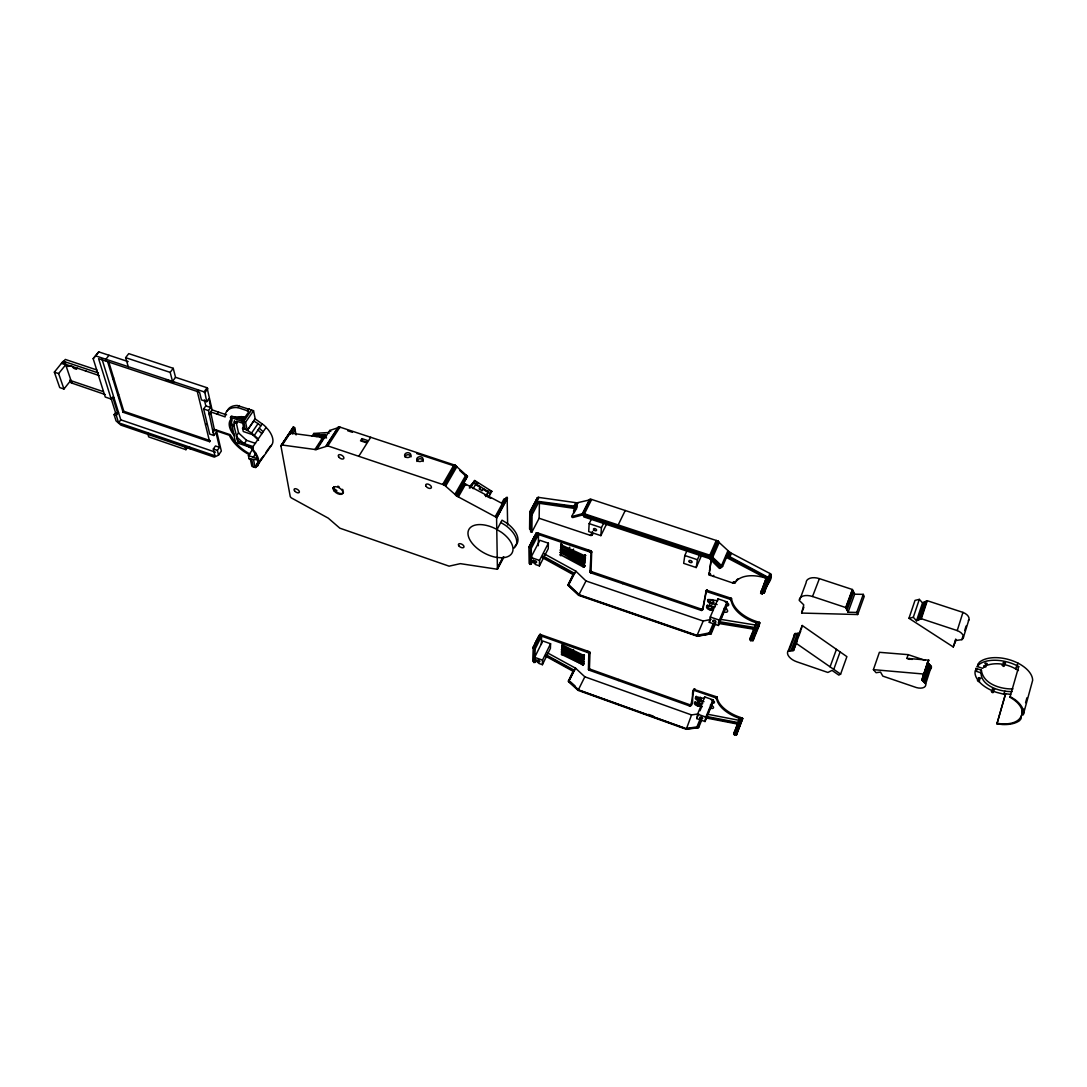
<?xml version="1.0" encoding="UTF-8"?>
<svg xmlns="http://www.w3.org/2000/svg" width="1087" height="1087" viewBox="0 0 1087 1087"><rect width="100%" height="100%" fill="white"/><g stroke="black" fill="none" stroke-linecap="round" stroke-linejoin="round"><path stroke-width="1.5" d="M531.461 512.548L529.79 511.977L529.573 529.043L530.972 530.442M533.35 559.927L531.135 564.194L529.953 564.384L530.728 546.693L528.907 546.856L529.152 563.46L530.538 563.243L530.728 546.693M539.424 502.411L539.138 518.268L531.869 532.114L530.646 531.692L530.85 513.703L537.005 502.099L577.088 507.235M530.864 560.213L530.904 557.468L539.831 540.293L548.391 543.187L548.242 548.704L539.41 565.892L535.755 564.642L530.864 560.213L532.413 557.237M531.135 564.194L531.326 548.256L538.5 534.505L590.404 552.142L591.111 553.242L589.928 571.789L591.07 572.931L701.251 610.405L702.542 609.902L706.006 591.382L730.328 599.372L731.51 601.994A29.2 16.563 21.6 0 0 755.818 622.634L755.832 625.093L721.279 619.454M531.869 532.114L532.073 514.749L538.228 503.132L576.694 508.757L575.186 506.338L535.782 501.053L538.228 503.132M533.948 538.35L531.312 542.535L534.899 535.415M533.758 662.581L534.519 647.73L533.241 647.526L532.725 661.263L534.845 662.472L536.19 659.755M534.668 657.35L534.627 659.632L539.07 663.505L542.399 664.7L550.43 648.341L550.565 643.749L542.766 640.99L534.668 657.35L542.508 660.149L542.399 664.7M534.845 662.472L535.062 649.211L541.571 636.112L588.814 652.92L588.42 669.293L589.453 670.285L689.294 705.843C695.707 706.523 690.272 691.712 693.914 689.403L716.306 696.713L717.406 698.941A26.536 13.696 21.9 0 0 739.568 717.121L742.706 718.561L736.51 734.934L735.097 733.97L735.75 731.456L737.258 732.407L736.51 734.934M538.296 545.728L538.5 534.505M539.41 565.892L539.519 560.416L548.391 543.187M541.38 644.455L541.571 636.112M770.737 574.113L764.772 589.222L763.454 589.358L762.707 592.714L764.419 592.741C763.414 587.347 775.276 578.338 769.909 573.474L730.097 552.563L717.406 540.864L591.668 499.449L576.98 502.833L538.88 497.438L537.114 498.403M591.41 519.178L589.168 523.635L588.692 531.57L600.866 535.633L606.736 523.717M592.497 531.407L592.184 535.089L590.798 535.511L539.138 518.268M756.362 622.783L750.438 637.417L749.921 639.699L750.968 640.827L751.457 639.591L753.006 640.691L759.134 625.84L759.704 622.688L756.307 621.424A29.186 16.577 21.6 0 1 732.027 600.785L730.831 598.176L706.523 590.187L703.044 608.72L701.36 609.114L591.043 571.477L591.681 552.087L590.214 550.593L537.236 532.779L536.081 533.146L535.538 535.823L531.312 542.535M691.305 704.458L689.769 704.716L589.426 668.926L589.983 652.771L588.651 651.466L540.239 634.441L532.861 647.784M600.866 535.633L601.424 527.711L603.638 523.227M686.875 550.919L684.81 555.525L683.669 563.351L696.21 567.55L701.631 555.28M696.21 567.55L697.433 559.723L699.484 555.104M762.707 592.714L762.204 593.978L760.628 593.366L766.131 578.216A30.001 17.202 21.5 0 0 735.817 581.722L733.317 583.189L709.2 574.928L711.061 559.628M709.458 571.055L711.319 559.995M690.829 705.585L693.805 690.245L715.83 697.854L716.944 700.082A26.55 13.683 21.9 0 0 739.106 718.262L739.146 720.328L733.684 734.16L734.635 735.125L735.097 733.97M709.308 622.362L710.259 617.008L718.004 598.828L727.081 601.885L726.048 607.28L718.398 625.473L709.308 622.362L710.653 619.047M718.004 598.828L717.651 600.771L710.151 599.63M696.767 718.575L697.582 714.145L704.702 696.916L712.936 699.824L712.067 704.294L705.015 721.523L696.767 718.575L698.71 713.887M1012.935 688.927C1000.787 689.321 983.042 684.008 981.371 670.163L976.072 668.383L974.971 672.704A29.213 16.115 15.5 0 0 996.371 692.297L1003.654 694.185L1005.624 693.791L996.928 723.874L1002.581 724.54A29.594 15.884 16 0 0 1019.891 720.368L1023.777 709.2M975.759 670.135L976.072 668.383M704.702 696.916L704.403 698.52L697.623 697.283M718.398 625.473L719.39 620.12L727.081 601.885M981.371 670.163C978.232 685.353 1000.189 692.202 1012.201 691.522M705.015 721.523L705.857 717.094L712.936 699.824M280.894 445.711L282.226 445.031L315.964 449.624L327.839 445.901L444.325 485.033L457.083 496.229L496.569 517.426L497.425 569.262L460.317 563.65L449.094 566.164L339.81 528.16L328.274 518.159L291.33 497.887L290.283 496.732L280.894 445.711L293.463 426.824L294.699 427.83L296.099 434.922M760.628 593.366L766.281 578.325L770.493 577.808M762.204 593.978L768.02 578.135L726.034 555.674L727.339 555.403L769.338 577.985M764.419 592.741L764.772 589.222M733.684 734.16L739.595 718.412M977.254 666.548L979.142 662.472A29.186 16.128 15.5 0 1 1011.127 660.285A29.186 16.128 15.5 0 1 1032.65 680.34L1023.288 714.635L1022.201 714.268L1022.568 712.705C1021.807 705.585 1015.829 700.544 1009.945 697.243L1018.723 666.671L1017.31 665.801A29.213 16.115 15.5 0 0 978.368 665.054L977.254 666.548L982.58 668.328L984.605 666.657M1023.288 714.635L1023.696 712.909A29.594 15.884 16 0 0 1014.945 699.539L1010.244 696.631L1009.945 697.243M750.968 640.827L752.231 636.561L753.875 637.621L753.128 640.623M585.608 555.647L583.964 557.101L560.715 544.655L585.268 556.014M734.635 735.125L735.75 731.456M801.622 613.068L803.755 604.834L799.23 600.404A12.025 6.93 20.2 0 1 800.521 597.483L801.459 596.763A12.025 6.93 20.2 0 1 812.532 596.505L845.74 607.538L848.077 612.226L856.733 612.443L857.684 614.535L801.622 613.068L803.891 607.171M538.282 636.887L535.674 642.335M840.618 674.144L838.811 675.095L832.031 670.394L827.873 672.459L796.798 661.793A11.441 6.264 20.6 0 1 788.143 655.312L787.708 654.225A11.441 6.264 20.6 0 1 787.939 651.276L793.551 650.529L795.548 642.879L840.618 674.144L846.895 656.643L802.22 625.487L792.409 650.597M801.173 629.482L802.22 625.487M997.214 723.29C1006.807 724.975 1022.554 723.956 1022.188 710.708M1022.201 714.268L1023.071 711.115M1025.571 702.705L1026.902 697.827M1018.057 663.179L1015.516 668.763M996.928 723.874L1005.339 694.376M584.983 556.965L584.874 554.75M584.806 565.838L560.294 554.655L583.325 567.006L584.344 566.857L584.235 564.669M562.047 652.703L582.442 663.056L583.379 662.703L561.408 651.806L562.563 653.613L581.45 663.206M976.343 671.318L977.118 668.736M963.259 637.879L968.911 619.699M908.963 618.299L913.297 617.307L916.531 620.799L922.523 602.85L919.33 599.358L915.009 600.391L908.963 618.299L953.258 646.955L955.826 640.515L961.859 639.645L962.797 636.615M964.685 630.555L966.098 626.017M961.859 639.645A9.172 5.231 16.4 0 0 957.226 630.582L962.946 612.389L927.293 600.717L922.523 602.85M953.258 646.955L955.731 639.061M954.848 642.879L955.84 639.713M583.896 656.711L561.762 645.61L583.896 656.711L582.836 658.776L561.721 647.472L583.148 657.784L583.814 658.559L583.08 658.844M583.108 663.138L583.814 661.439L582.958 661.969L562.563 651.616L561.816 654.564L583.325 664.945L562.319 653.708L561.395 654.075M583.067 665.108L583.855 663.586L582.904 663.94M924.67 682.921L930.323 665.285M925.676 683.954L931.328 666.331L927.564 662.418L927.999 661.317L921.871 680.041L925.676 683.954A8.669 4.728 17.7 0 1 916.395 687.568L882.834 676.128L880.511 672.065L876.068 672.717L873.404 669.646L879.397 652.309L908.148 654.646L924.942 660.285M921.871 680.041L927.564 662.418M922.727 677.853L928.787 660.176L906.911 658.369L908.148 654.646M922.442 680.639L928.135 663.016M923.556 681.78L929.236 664.157M919.629 619.454L925.608 601.478M920.798 618.938L926.776 600.948M916.531 620.799L921.314 618.72L927.293 600.717M918.352 620.011L924.33 602.035M913.297 617.307L919.33 599.358M833.756 669.388L840.102 651.901M856.733 612.443L863.282 594.358L854.667 594.195L852.371 589.494L819.394 578.637A11.93 6.984 20 0 0 808.388 578.977L807.437 579.711A11.93 6.984 20 0 0 806.133 582.659L799.855 599.494M857.684 614.535L864.219 596.437L863.282 594.358M847.031 610.147L853.648 592.102M848.077 612.226L854.667 594.195M830.074 666.834L836.447 649.347M845.74 607.538L852.371 589.494M845.89 607.837L852.507 589.793M846.447 608.965L853.064 590.92M794.162 648.151L800.82 630.813M793.551 650.529L797.165 641.072M789.026 650.828L795.684 633.544L799.054 633.286M790.901 650.692L797.545 633.395M812.532 596.505L819.394 578.637M788.238 650.868L794.896 633.599L795.684 633.544M734.839 732.475L740.763 717.474M736.809 731.823L742.163 717.923M736.986 731.945L742.367 718.031M736.048 734.948L742.53 718.167M737.258 732.407L742.706 718.561M926.776 665.067L928.787 660.176M231.572 420.547L230.417 423.427A22.854 11.848 34.2 0 0 233.841 433.849M749.921 639.699L754.854 627.512L719.241 621.682M751.226 637.634L757.625 621.791M752.231 636.561L751.728 637.784L750.438 637.417M753.4 636.941L759.188 622.253M753.59 637.077L759.405 622.375M753.807 637.308L759.582 622.525M752.503 640.719L759.772 623M764.935 589.521L770.955 574.412M771.077 574.71L763.713 593.054L771.091 575.118M764.147 593.013L770.303 578.039M716.238 698.044L716.7 696.903M716.401 698.18L716.781 696.971M716.944 697.093L716.578 698.37L717.094 697.297M768.387 577.197L769.909 573.474M769.08 577.7L770.601 573.977M705.259 720.233L712.311 702.99M715.83 697.854L716.306 696.713M546.34 655.706L573.787 670.801L568.596 681.726L578.08 690.367L686.264 729.295L697.541 727.828L696.93 726.904L700.436 718.371M697.541 727.828L701.02 719.39M686.264 728.833L697.759 727.665L700.259 721.605M697.759 727.665L698.615 727.624L701.618 720.314M699.349 705.721L699.688 705.463A2.881 1.467 22.9 0 0 699.24 703.792L698.724 703.357A2.881 1.467 22.9 0 0 694.933 702.582A2.881 1.467 22.9 0 0 695.558 704.947A2.881 1.467 22.9 0 0 699.349 705.721L699.933 704.512M700.001 710.762L701.944 706.074M697.827 713.982L691.536 714.933L686.264 729.295M703.968 701.658L697.8 700.463L698.275 699.321A2.894 1.481 22.9 0 1 696.319 696.264M699.729 698.221L700.205 697.093M698.764 703.398L699.24 702.256M700.436 700.449L700.911 699.308M690.014 705.993L690.49 704.865M690.177 705.993L690.802 704.838M690.462 705.939L691.223 704.634M730.328 599.372L730.831 598.176M730.763 599.589L731.266 598.38M730.94 599.739L731.361 598.448M731.089 599.888L731.537 598.597M731.184 600.051L731.66 598.76M693.438 690.53L694.09 689.158M693.71 690.272L694.389 689.09M694.145 690.231L694.498 689.09M694.28 690.259L694.756 689.117M694.552 690.327L695.028 689.199M689.294 705.843L689.769 704.716M689.837 705.979L690.136 704.824M732.801 583.053L733.317 581.83M733.317 583.189L733.834 581.966M733.576 583.23L734.092 582.007M733.82 583.243L734.336 582.034M734.065 583.243L734.581 582.021M734.296 583.216L735.016 581.966M734.69 583.121L735.206 581.898M734.866 583.04L735.736 581.477M726.374 605.31L726.619 604.712A3.207 1.807 22.5 0 0 728.059 604.698M718.684 623.911L726.347 605.717M543.16 557.033L573.882 573.99L568.188 585.485L578.597 595.323L697.487 636.303L709.96 633.979L709.295 632.892L713.113 623.884M709.96 633.979L714.39 623.517M579.058 595.051L697.46 635.922L710.191 633.938L712.012 629.631M710.191 633.938L711.143 633.857L715.694 623.055M711.292 606.845A3.166 1.766 22.9 0 0 707.107 606.111A3.166 1.766 22.9 0 0 707.773 608.91A3.166 1.766 22.9 0 0 711.958 609.644L712.338 609.318A3.166 1.766 22.9 0 0 711.863 607.348L711.605 606.288M721.252 566.803L710.762 556.653L583.909 514.599L572.645 517.589L571.667 516.556L583.379 513.444L583.801 516.882L709.526 558.609L719.445 568.433L722.556 566.531L728.929 551.72M727.624 555.62L729.214 551.938M729.499 552.155L727.91 555.837L725.871 557.169L766.281 578.325M728.208 556.041L729.798 552.359M728.521 556.245L730.097 552.563M729.812 557.006L731.388 553.324M709.58 604.712L709.322 605.31A3.166 1.766 22.9 0 1 710.096 605.513M717.135 604.549L710.314 603.421L710.83 602.225A3.179 1.794 22.9 0 1 708.14 599.426M710.83 619.454L703.207 621.044L697.08 635.351L698.438 636.14M700.843 610.296L701.36 609.114M701.251 610.405L701.754 609.209M701.441 610.432L702.148 609.25M701.808 610.432L702.324 609.236M701.971 610.405L702.637 609.168M702.256 610.296L702.963 608.937M722.556 566.531L721.51 565.607L727.896 550.796M710.219 575.499L710.749 574.289M705.599 591.763L706.414 590.227M706.006 591.382L706.645 590.173M706.265 591.355L706.917 590.159M706.536 591.382L707.066 590.187M706.835 591.464L707.352 590.255M713.262 576.518L713.792 575.308M708.656 573.854L709.254 573.094M708.724 574.303L709.2 572.931M708.806 574.466L709.322 573.257M708.914 574.615L709.431 573.406M709.566 575.2L710.096 573.99M709.77 575.308L710.3 574.099M721.51 565.607L710.939 555.661L717.406 540.864M711.211 555.797L717.678 541M717.936 541.149L709.526 558.609M711.727 556.109L718.194 541.312M711.971 556.272L718.439 541.475M712.841 557.006L719.309 542.209M583.379 513.444L709.797 555.185L716.292 540.402M618.231 680.544L618.734 679.443M578.597 689.267L578.08 690.367L584.833 676.807L575.567 668.192L546.992 652.58M588.475 669.551L588.923 668.192M588.61 669.741L589.045 668.559M588.801 669.932L589.208 668.75M588.909 670.013L589.426 668.926M589.453 670.285L589.956 669.198M583.216 665.054L583.882 663.736M588.964 653.029L589.48 651.928M589.1 653.151L589.616 652.051M589.303 653.396L589.725 652.173M589.426 653.64L589.901 652.417M589.467 653.871L589.983 652.771M622.688 583.692L623.231 582.537M583.271 655.814L583.787 654.714M582.958 656.806L584.018 654.85L583.434 656.888M583.203 656.874L584.208 654.999M582.836 658.776L584.439 655.339M582.809 659.931L561.422 649.632L582.496 660.91C584.792 661.236 581.273 657.893 584.086 656.983M582.496 660.91L584.303 657.309M586.667 652.051L587.184 650.95M582.741 660.978L583.733 659.13M583.773 658.695L584.29 657.594L562.889 647.295L562.359 648.382M582.972 661.005L583.882 659.293L583.012 659.823L562.577 649.455L562.061 650.542M582.442 663.056L583.964 659.456M582.686 663.124L583.488 661.127M582.917 663.152L583.678 661.276M588.121 652.567L588.651 651.466M582.387 665.027L583.923 661.752M582.632 665.095L583.624 663.247M588.488 652.716L589.005 651.616M582.863 665.122L583.773 663.423M588.814 652.92L589.181 651.711M577.849 689.606L568.379 681.06L573.039 671.236L574.534 670.366L545.932 654.741M568.596 681.726L575.567 668.192M572.509 658.885L573.026 657.798M572.998 650.597L573.515 649.51M572.89 652.58L573.42 651.493M572.577 654.741L573.094 653.64M572.536 656.901L573.053 655.814M1003.6 694.172L1005.027 691.196M561.49 652.254L562.006 651.167M561.626 652.417L562.156 651.33M561.816 652.567L562.346 651.493M561.476 654.238L562.373 652.54M561.626 654.415L562.604 652.567M561.816 654.564L562.849 652.621M562.033 654.7L562.563 653.613M1018.723 666.671L1016.956 666.385L1017.799 666.671M561.789 645.76L562.319 644.673M561.884 645.936L562.414 644.836M562.02 646.099L562.55 645.012M562.21 646.249L562.74 645.162L584.317 655.719M561.802 647.92L562.332 646.833M562.441 646.385L562.971 645.298M561.938 648.083L562.468 646.996M562.128 648.246L562.658 647.159M561.503 650.08L562.02 648.993M561.639 650.243L562.169 649.156M561.83 650.406L562.359 649.319M591.07 572.931L591.627 571.776M618.231 524.858L625.242 510.482M589.928 571.789L590.499 570.634M590.01 572.102L590.526 570.838M544.003 553.704L575.838 571.151L585.988 580.961L578.597 595.323M590.146 572.319L590.635 571.069M590.363 572.536L590.812 571.286M590.486 572.632L591.043 571.477M542.508 660.149L550.565 643.749M584.697 557.169L585.58 555.471M561.327 548.106C563.311 545.837 559.017 547.033 561.327 548.106L583.828 559.479L585.309 558.297M583.828 559.479L584.657 558.392M588.04 551.204L588.61 550.049M584.086 559.547L585.349 557.645M584.344 559.56L585.445 557.835M561.001 550.715C562.971 548.459 558.691 549.655 561.001 550.715L583.447 562.061L584.602 559.873M584.561 559.533L585.458 558.025M583.447 562.061L584.806 560.05M583.705 562.128L584.955 560.24M583.719 563.446L560.294 552.264L583.379 564.642C584.643 564.724 586.437 559.71 583.787 560.865M583.379 564.642L584.534 562.455M589.643 551.748L590.214 550.593M583.651 564.71L584.208 563.555L560.96 551.666L560.376 552.807M590.037 551.911L590.608 550.756M583.896 564.724L584.466 563.582M590.227 552.019L590.798 550.864M590.404 552.142L590.975 550.987M583.325 567.006L584.48 564.819M590.703 552.4L591.138 551.109M583.597 567.074L584.167 565.919M590.839 552.536L591.41 551.381M583.841 567.088L584.412 565.947M590.934 552.685L591.505 551.53M584.059 567.061L584.928 565.376M591.083 552.97L591.586 551.666M584.344 566.857L584.915 565.716M591.111 553.242L591.681 552.087M591.668 535.483L592.85 533.635L591.98 535.32M578.868 594.956L567.944 584.874L573.066 574.547L574.697 573.433L542.834 555.973M568.188 585.485L575.838 571.151M583.964 557.101L585.119 554.9L584.222 557.183M584.48 557.196L585.485 555.267M532.847 648.015L539.75 634.455M533.391 647.512L539.899 634.441M533.554 647.499L540.239 634.441M533.907 647.539L540.416 634.468M590.295 535.388L590.88 534.22M572.509 557.78L573.08 556.639M572.482 560.158L573.053 559.017M569.017 553.405L569.602 552.264M573.012 550.199L573.596 549.057M572.903 552.59L573.474 551.435M584.48 513.675L591.668 499.449M569.248 548.296L569.819 547.141M560.756 550.565L561.34 549.424L584.004 560.919L583.964 562.142M560.281 552.604L560.878 551.123M560.539 552.998L561.109 551.856M560.743 553.174L561.327 552.033M560.281 554.995L561.571 552.182M560.376 555.185L561.354 553.283M560.525 555.375L561.612 553.297M560.743 555.552L561.87 553.365M560.987 555.702L560.851 553.854M582.415 513.526L589.602 499.313M583.04 513.444L590.227 499.218M583.203 513.444L590.567 499.232M560.675 544.818L561.3 543.514M560.702 544.995L561.286 543.853M560.797 545.198C562.21 542.399 561.911 546.544 560.62 547.386M560.96 545.389L561.544 544.247M561.177 545.565L561.748 544.424M560.715 547.59L561.707 545.66M560.878 547.78L561.965 545.688M561.082 547.957L562.224 545.756M560.389 550.199L560.974 549.057M560.552 550.389L561.123 549.248M576.98 502.833L575.186 506.338L577.088 505.944L571.667 516.556M576.273 506.175L578.067 502.656M573.963 506.27L575.757 502.765M529.953 564.384L530.538 563.243M537.617 532.875L530.456 546.598L537.657 532.888M528.907 547.128L536.367 532.861M529.342 546.53L536.665 532.766M529.668 546.476L536.842 532.752M529.872 546.476L537.032 532.752M530.062 546.503L537.236 532.779M530.646 531.692L531.258 530.538M536.136 500.917L537.97 497.466M536.339 500.89L538.187 497.425M536.57 500.876L538.405 497.411M537.046 500.903L538.88 497.438M497.479 567.631L503.023 557.223M497.656 567.971L503.621 556.775M497.384 569.303L503.825 557.183M529.79 511.977L537.345 497.805M529.736 512.303L537.617 497.601M535.945 500.985L537.793 497.52M497.017 529.586L502.004 520.17L506.569 522.956A24.471 13.465 28.5 0 1 514.966 546M502.289 504.45L506.039 497.588L507.126 497.398L507.643 524.953M496.093 516.841L503.104 503.988L463.728 483.09M496.229 516.977L503.104 503.988M496.474 517.276L507.126 497.398M496.569 517.426L507.33 497.697M496.705 517.711L507.398 497.846M496.745 517.996L507.507 498.267M501.637 503.267L503.974 498.987L505.414 498.729M495.387 516.366L502.411 503.498M488.593 497.221L491.854 491.338L474.72 480.495L470.807 487.207M485.685 496.596L488.457 491.84L475.916 483.919L473.13 488.674M486.215 495.876L488.457 491.84M470.209 486.297L473.198 482.438L480.454 487.017L479.353 488.973L481.976 490.645L483.076 488.674L489.082 492.479M469.897 487.37L471.296 484.897M470.413 487.384L473.198 482.438M470.562 487.832L474.72 480.495M469.353 488.063L470.753 485.604M455.901 495.4L467.03 475.861L455.1 465.236L339.959 427.109L329.741 430.452L324.85 438.115M456.187 495.618L467.03 475.861M463.809 482.383L467.315 476.079M456.472 495.821L467.6 476.296M456.771 496.025L464.027 483.294M457.083 496.229L464.326 483.484M458.334 496.949L465.576 484.218M454.828 494.49L465.97 474.965M443.822 484.748L455.1 465.236M444.08 484.884L455.358 465.372M444.325 485.033L455.616 465.521M444.583 485.182L455.861 465.671M444.828 485.345L456.092 465.834M445.711 486.052L456.975 466.54M442.762 484.313L454.053 464.801M537.426 639.523L535.035 643.64L538.867 637.05M358.805 456.255L370.708 437.273M361.903 438.618L360.517 440.819L366.142 442.681L367.515 440.48L361.903 438.618L362.148 440.656L366.36 442.042M327.839 445.901L339.959 427.109M326.046 445.819L338.179 427.042M326.562 445.711L338.682 426.919M326.698 445.697L338.981 426.919L339.647 428.074M315.964 449.624L323.858 437.45L325.529 436.947L326.548 437.979M316.847 449.434L324.755 437.259M314.89 449.583L322.798 437.422L323.858 437.45M312.037 436.213L313.858 433.428L328.478 432.517L329.062 433.346M292.566 433.917L295.229 429.908L293.993 428.903M280.908 446.037L293.463 426.824M281.805 445.018L289.821 433.02L322.798 437.422M282.226 445.031L290.229 433.034M290.433 434.243L294.699 427.83M227.183 411.022A27.691 14.457 34.4 0 1 237.238 405.451L253.529 410.709L255.214 418.93L264.372 425.506L268.38 429.895A24.118 12.528 34.2 0 1 271.424 445.425L255.853 467.464L255.581 466.146L258.298 462.097M252.51 449.529L248.407 455.562L249.086 458.782L250.377 459.217L251.885 466.323L255.16 467.437L258.557 462.396M255.853 467.464L263.91 455.48M265.622 452.939L269.046 447.858M253.298 457.233L255.961 453.306M255.581 466.146L256.315 465.589A23.058 11.685 34 0 0 253.23 450.983L251.817 448.428L266.111 427.408M244.426 425.506L242.564 428.183L243.284 431.525L254.385 435.276L262.252 423.781M243.556 423.427L236.409 421.226A2.269 1.169 34.6 0 1 236.789 423.278A2.269 1.169 34.6 0 1 234.018 422.299L233.99 425.995L237.808 441.077L244.317 443.645L246.572 440.357L255.486 443.36M759.134 625.84L758.386 626.112M236.83 436.689L237.673 441.295L243.719 443.088M258.285 438.917L251.6 433.006L258.054 423.604L253.774 421.009M255.173 418.726L247.306 430.411L255.214 418.93M248.855 408.685L247.401 410.777L248.828 411.715L242.292 421.131L243.882 428.631L242.564 428.183L246.6 429.976L247.252 430.207L245.567 422.218L253.529 410.709M236.232 436.132L238.515 432.857L236.219 422.422M247.51 411.266L248.95 409.188M110.901 397.801L115.548 412.666L114.067 414.623L116.037 420.886L120.847 425.099L214.316 457.124L218.528 455.113L221.327 451.078L216.299 429.841M251.545 410.057L243.57 421.552L245.227 429.311M253.339 448.32L235.403 442.246L230.498 417.367L231.436 416.022L243.909 420.193M218.528 455.113L217.386 450.371L219.506 447.341L215.96 432.436L213.826 435.493L209.723 434.093L203.622 408.957L205.823 405.899L204.37 399.853M114.067 414.623L116.282 415.383L118.578 422.775L214.981 455.766L213.337 448.999L215.457 445.969L219.506 447.341M107.572 361.55L123.076 412.258L209.614 441.702L210.321 440.697L123.809 411.28L108.836 362.12M213.826 435.493L213.052 432.286L214.492 430.248L210.62 411.878L225.145 416.905A27.718 14.43 34.3 0 1 235.77 407.516L237.89 407.598L239.344 405.533M212.848 431.349L214.288 429.311L230.159 434.664L231.993 437.3A26.767 13.846 34 0 0 250.105 454.108M217.155 414.229L218.609 412.177L226.599 414.84M213.052 432.286L209.152 413.93L212.074 409.84L207.073 387.746L175.537 377.298L173.227 368.303L128.742 353.628L125.616 357.65L128.252 366.672M209.397 415.057L210.851 413.019M147.465 432.653L148.715 436.92L185.918 449.678L187.806 447.029M209.614 441.702L205.565 425.099L206.285 424.079M209.152 413.93L208.487 410.587L210.688 407.516L208.935 398.603L206.72 401.674L201.435 399.921L199.56 392.23L98.604 358.669L111.187 399.051L112.695 397.081L117.763 413.413L115.548 412.666M111.187 399.051L105.249 397.04L93.169 358.669L95.602 355.843L204.098 391.863L207.073 387.746M206.72 401.674L204.913 392.638L207.889 388.521M197.983 390.328L197.236 391.347L205.565 425.099M794.896 633.599L794.597 634.006A11.346 6.318 20.4 0 0 794.176 635.922M175.537 377.298L172.52 381.374L170.17 372.379L173.227 368.303M118.578 422.775L120.793 419.84L101.933 358.832M123.076 412.258L123.809 411.28M116.282 415.383L118.51 412.449M117.899 395.315L118.646 394.336M118.673 397.869L119.421 396.891M113.293 399.011L114.04 398.019M112.885 378.928L113.646 377.936M108.999 355.272L105.874 359.253L106.499 361.292M93.169 358.669L98.74 351.875L128.157 361.604M95.602 355.843L98.74 351.875M479.353 488.973L480.454 487.574L475.508 484.449M65.234 362.161L62.992 361.414L54.35 372.148L59.717 387.583L63.956 389.01L70.913 380.26L70.03 379.961M481.976 490.645L483.09 489.245L488.036 492.37M63.956 389.01L58.63 373.588L65.682 364.784L61.429 363.357M65.573 363.52L64.799 364.485L63.739 361.373L65.302 359.43L96.825 369.96M489.449 494.272L490.291 493.226M491.854 491.338L489.028 490.332M584.738 559.452L584.167 558.283M99.243 375.599L77.422 368.18L76.389 369.281L73.726 368.289L71.579 365.816L67.516 366.455M465.494 478.837L466.228 478.131M713.697 602.483L713.33 602.809A3.179 1.794 22.9 0 1 711.36 603.027L710.83 602.225M712.596 608.72L712.216 609.046A3.166 1.766 22.9 0 1 710.259 609.263L710.518 608.666A3.166 1.766 22.9 0 1 707.093 606.179M269.889 446.58L271.424 445.425M261.043 458.891L262.212 458.021M567.944 584.874L568.759 584.33M568.379 681.06L569.112 680.625M234.778 417.136L241.667 416.647L245.689 417.612M986.711 665.366C997.282 661.738 1009.32 664.497 1018.437 670.57M236.599 417.748L242.021 417.585M1004.972 663.831C1007.418 662.404 1001.154 661.548 1003.695 663.6M994.089 690.123C996.439 688.764 990.366 687.908 992.839 689.892M709.295 632.892L697.08 635.351L579.249 594.752L569.004 584.928M696.93 726.904L685.897 728.494L578.678 689.905L569.343 681.304M761.185 590.798L762.938 590.621M986.425 664.497C989.591 663.546 982.906 661.915 985.461 664.252M319.062 433.958L314.442 434.243L313.858 433.428M979.863 679.062C982.974 678.139 976.398 676.522 978.911 678.804M325.869 435.343L321.63 435.602L323.179 437.776L325.285 434.515L314.605 435.167L315.176 435.982L319.388 435.738L320.937 437.912M315.991 436.417L320.611 436.132M249.086 458.782L257.225 459.828M873.404 669.646L924.29 674.089M726.116 605.907L726.877 605.975A3.207 1.807 22.5 0 0 728.684 604.929A3.207 1.807 22.5 0 0 727.475 602.864L725.206 601.899M1003.872 693.588L1010.638 694.335M712.107 703.14L712.8 703.235A2.921 1.495 22.6 0 0 714.417 702.433A2.921 1.495 22.6 0 0 713.303 700.653L711.251 699.77M709.064 605.907L715.11 606.845M710.001 609.861L713.357 610.378M718.317 622.498L754.256 628.368M718.385 623.408L755.37 629.495M696.699 702.487L702.773 703.615M697.582 705.83L702.134 706.672M707.868 714.295L739.146 720.328M705.436 717.08L739.187 723.589M706.604 716.496L738.25 722.61M705.436 717.828L738.739 724.295M85.465 370.98L86.525 371.333M232.17 419.324L231.939 419.269A1.508 0.774 34.7 0 0 231.477 420.438L232.02 420.954M698.275 699.321L698.982 699.525A2.894 1.481 22.9 0 0 700.762 699.417L701.101 699.158A2.894 1.481 22.9 0 0 701.237 698.384M909.153 658.559L912.156 659.456M734.119 732.258L735.288 732.624M921.314 618.72L957.226 630.582M347.663 430.724L352.487 432.327M416.647 453.537L453.551 465.725M125.616 357.65L170.17 372.379M583.311 515.795L710.219 557.903L720.708 568.039M165.971 379.689L173.974 382.352M589.168 523.635L601.424 527.711M684.81 555.525L697.433 559.723M237.89 407.598L247.401 410.777M242.292 421.131L245.567 422.218M72.19 366.523L77.354 368.248M978.028 663.967L979.074 664.32M205.823 405.899L210.688 407.516M63.739 361.373L98.414 372.977M230.498 417.367L242.714 421.457M203.622 408.957L208.487 410.587M62.204 362.392L64.459 363.14M65.519 364.294L70.546 365.979M975.297 670.964L980.61 672.744M232.088 424.473L234.493 425.275M231.585 425.194L233.99 425.995M906.911 658.369L909.968 659.401M54.35 372.148L58.63 373.588M1003.736 693.886L1004.551 694.158M64.636 361.672L71.076 380.735L103.251 391.605M214.492 430.248L229.316 435.262A27.895 14.416 34.1 0 0 248.543 454.298M244.317 443.645L253.339 446.689M530.13 547.848L531.326 548.256M248.407 455.562L257.578 458.687M1020.014 718.561L1021.087 718.928M710.259 617.008L719.39 620.12M213.337 448.999L217.386 450.371M530.904 557.468L539.519 560.416M105.181 394.54L70.981 382.801L70.193 380.436M120.793 419.84L215.484 452.192M585.988 580.961L703.207 621.044M533.962 648.817L535.062 649.211M212.074 409.84L218.609 412.177M697.582 714.145L705.857 717.094M584.833 676.807L691.536 714.933M648.572 714.431L653.341 716.156M580.825 690.884L684.661 728.249M709.797 555.185L710.939 555.661M251.654 447.233L250.567 447.735L245.458 445.099M579.222 690.313L577.999 689.715M584.398 558.324L561.205 546.245M462.994 483.797L465.915 485.318M484.829 495.264L490.658 498.335M545.647 656.195L573.039 671.236M542.372 557.645L573.066 574.547M250.227 447.599L249.086 446.132M246.6 429.976L251.6 433.006M500.754 522.467L505.333 525.252A24.498 13.452 28.5 0 1 513.757 548.283M725.98 608.19L726.673 608.611M474.299 481.025L477.927 483.321M332.812 487.805L336.875 490.617M252.537 434.664L258.57 440.276M258.054 423.604L260.826 425.859M259.263 428.156L263.136 431.784M257.972 430.031L261.858 433.672M530.85 513.703L532.073 514.749M570.308 681.712L575.037 686.033M459.842 470.562L466.866 477.003M236.694 436.906L243.583 443.292M238.515 432.857L246.572 440.357M204.098 391.863L204.913 392.638M329.741 430.452L330.761 431.471M251.817 448.428L254.127 450.901A24.362 12.337 34 0 1 257.374 466.323M698.003 726.687L698.615 727.624M710.477 632.77L711.143 633.857M71.076 380.735L71.891 383.113M185.252 447.165L185.918 449.678M189.681 447.097L190.13 448.836M251.668 459.421L253.244 466.785M253.516 459.679L255.16 467.437M404.812 456.825A3.152 2.419 -4.4 0 1 408.06 454.733A3.152 2.419 -4.4 0 1 411.049 456.853M416.892 461.472A3.152 2.432 -4 0 1 420.166 458.741A3.152 2.432 -4 0 1 423.142 461.513M234.018 435.33A24.145 12.514 34.2 0 1 230.526 419.759M710.871 605.826A3.166 1.766 22.9 0 1 711.55 606.247L712.121 606.75A3.166 1.766 22.9 0 1 712.528 607.28M711.971 599.562A3.179 1.794 22.9 0 1 712.664 599.983M713.235 600.486A3.179 1.794 22.9 0 1 713.643 601.016M711.102 603.625A3.179 1.794 22.9 0 0 713.072 603.407L713.439 603.081A3.179 1.794 22.9 0 0 712.977 601.084L712.406 600.581A3.179 1.794 22.9 0 0 707.814 600.187A3.179 1.794 22.9 0 0 710.314 603.421M707.066 605.676A3.166 1.766 22.9 0 1 707.623 604.929M724.173 608.258A3.179 1.78 22.5 0 1 727.611 610.772A3.179 1.78 22.5 0 1 725.083 612.226M736.32 580.499A29.988 17.215 21.5 0 1 737.951 578.787M574.969 511.651A3.207 1.861 26.9 0 1 574.615 509.11M574.371 512.806A3.207 1.861 26.9 0 1 575.879 509.952M962.946 612.389A9.104 5.272 16.1 0 1 968.381 620.663M931.328 666.331A8.601 4.769 17.5 0 1 929.657 669.796M698.52 700.667A2.894 1.481 22.9 0 0 700.286 700.558L700.626 700.286A2.894 1.481 22.9 0 0 700.191 698.601L699.661 698.167A2.894 1.481 22.9 0 0 695.517 697.664A2.894 1.481 22.9 0 0 697.8 700.463M710.382 705.042A2.908 1.481 22.6 0 1 713.507 707.27A2.908 1.481 22.6 0 1 711.238 708.384M695.069 701.713A2.881 1.467 22.9 0 0 696.332 704.023A2.881 1.467 22.9 0 0 699.824 704.593L700.15 704.335A2.881 1.467 22.9 0 0 700.313 703.982M697.881 701.55A2.881 1.467 22.9 0 1 698.574 701.849M713.874 702.053A2.921 1.495 22.6 0 1 712.569 702.012M343.492 492.153A5.584 2.935 32 0 1 337.323 492.425A5.584 2.935 32 0 1 333.899 486.636M337.799 486.188A5.584 2.935 32 0 1 339.103 486.718M342.446 489.313A5.584 2.935 32 0 1 343.112 490.319M977.512 680.448C979.265 683.737 981.153 678.967 977.512 680.448M984.061 665.896C985.814 669.252 987.757 664.347 984.061 665.896M991.466 691.549C993.192 694.797 995.108 690.082 991.466 691.549M1002.309 665.258C1004.062 668.641 1006.059 663.681 1002.309 665.258M234.357 421.158L236.083 422.367L234.357 421.158M540.769 634.563L534.26 647.635L540.796 634.563M501.868 557.794L496.501 557.4A24.58 13.384 28.5 0 1 467.967 533.472A24.58 13.384 28.5 0 1 495.985 528.961L501.515 532.331A24.58 13.384 28.5 0 1 513.01 548.962A24.58 13.384 28.5 0 1 501.868 557.794M426.131 486.378A3.179 1.753 30.5 0 0 431.118 488.063A3.179 1.753 30.5 0 0 428.414 484.231A3.179 1.753 30.5 0 0 426.131 486.378M294.604 490.916A3.003 1.535 32.6 0 0 299.183 492.479A3.003 1.535 32.6 0 0 296.384 488.905A3.003 1.535 32.6 0 0 294.604 490.916M417.843 461.078A3.166 2.432 -4 0 0 422.979 459.488A3.166 2.432 -4 0 0 418.794 456.893A3.166 2.432 -4 0 0 417.843 461.078M405.696 457.043A3.152 2.419 -4.4 0 0 410.832 455.467A3.152 2.419 -4.4 0 0 406.66 452.885A3.152 2.419 -4.4 0 0 405.696 457.043M338.804 457.029A3.152 1.698 32.5 0 0 343.655 458.66A3.152 1.698 32.5 0 0 340.815 454.828A3.152 1.698 32.5 0 0 338.804 457.029M458.823 545.796A3.057 1.63 29 0 0 463.66 547.468A3.057 1.63 29 0 0 461.119 543.894A3.057 1.63 29 0 0 458.823 545.796M242.306 418.128A1.522 0.788 34.6 0 0 244.575 418.889A1.522 0.788 34.6 0 0 243.121 417.028A1.522 0.788 34.6 0 0 242.306 418.128M533.921 561.721A1.549 0.842 27.3 0 0 536.394 562.563A1.549 0.842 27.3 0 0 535.184 560.77A1.549 0.842 27.3 0 0 533.921 561.721M713.14 621.506A1.617 0.897 22.7 0 0 715.762 621.981A1.617 0.897 22.7 0 0 714.105 620.242A1.617 0.897 22.7 0 0 713.14 621.506M593.91 529.994A1.644 0.938 26.2 0 0 596.491 530.402A1.644 0.938 26.2 0 0 594.698 528.554A1.644 0.938 26.2 0 0 593.91 529.994M689.307 561.87A1.671 0.965 23.6 0 0 691.998 562.305A1.671 0.965 23.6 0 0 690.259 560.457A1.671 0.965 23.6 0 0 689.307 561.87M537.603 661.236A1.413 0.707 26.4 0 0 539.791 661.684A1.413 0.707 26.4 0 0 538.214 660.176A1.413 0.707 26.4 0 0 537.603 661.236M700.232 718.004A1.467 0.734 22.8 0 0 702.596 718.507A1.467 0.734 22.8 0 0 701.074 716.999A1.467 0.734 22.8 0 0 700.232 718.004M334.117 490.957A5.584 2.921 32 0 0 342.663 493.647A5.584 2.921 32 0 0 337.323 486.99A5.584 2.921 32 0 0 334.117 490.957"/></g></svg>
